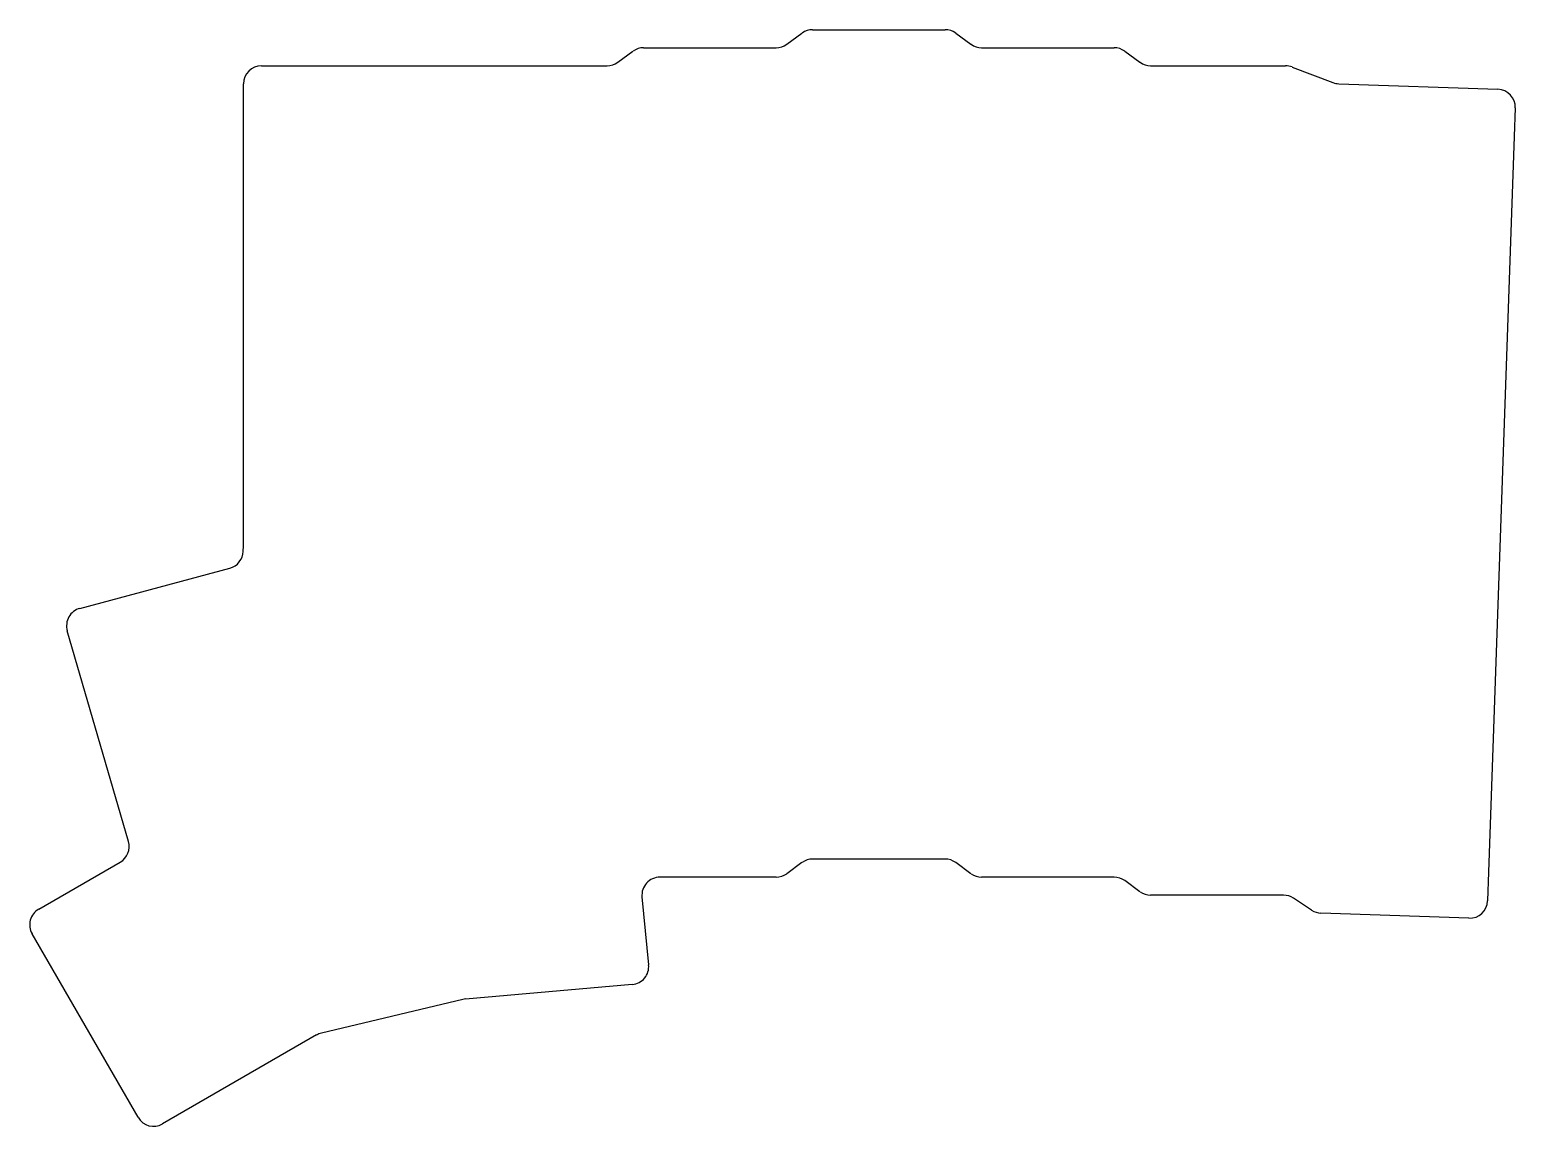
# Model space of a CAD drawing. Header units: millimetres. Extents: x 208 to 372, y -184 to -62.
import ezdxf

# ---------------------------------------------------------------- set-up
doc = ezdxf.new("R2010")
doc.units = ezdxf.units.MM

msp = doc.modelspace()

# ---------------------------------------------------------------- linework, layer by layer
for p, q in [((294.49, -62.25), (309.19, -62.25)), ((275.74, -64.25), (290.44, -64.25)), ((291.62, -63.87), (293.31, -62.64)), ((310.37, -62.64), (312.06, -63.87)), ((313.24, -64.25), (327.94, -64.25)), ((272.87, -65.87), (274.56, -64.64)), ((329.12, -64.64), (330.81, -65.87)), ((233.34, -66.25), (271.69, -66.25)), ((331.99, -66.25), (346.97, -66.25)), ((347.68, -66.39), (352.22, -68.12)), ((231.34, -119.5), (231.34, -68.25)), ((352.86, -68.25), (370.52, -68.86)), ((372.45, -70.93), (369.38, -158.88)), ((231.32, -120.12), (231.34, -119.5)), ((213.2, -126.44), (229.84, -121.98)), ((218.59, -152.3), (211.8, -128.93)), ((208.63, -159.8), (217.67, -154.59)), ((293.31, -154.64), (291.62, -155.87)), ((309.19, -154.25), (294.49, -154.25)), ((312.06, -155.87), (310.37, -154.64)), ((290.44, -156.25), (277.55, -156.25)), ((327.94, -156.25), (313.24, -156.25)), ((330.81, -157.87), (329.12, -156.64)), ((275.56, -158.45), (276.3, -165.98)), ((346.74, -158.25), (331.99, -158.25)), ((349.85, -159.91), (347.84, -158.58)), ((367.31, -160.81), (350.88, -160.23)), ((219.65, -182.89), (207.9, -162.53)), ((274.48, -168.17), (255.97, -169.77)), ((255.68, -169.81), (239.99, -173.55)), ((239.45, -173.76), (222.38, -183.62))]:
    msp.add_line(p, q)
for centre, start, end in [((294.49, -64.25), 90, 126.0274), ((309.19, -64.25), 53.9726, 90), ((275.74, -66.25), 90, 126.0274), ((290.44, -62.25), 270, 306.0274), ((313.24, -62.25), 233.9726, 270), ((327.94, -66.25), 53.9726, 90), ((271.69, -64.25), 270, 306.0274), ((331.99, -64.25), 233.9726, 270), ((233.34, -68.25), 90, 180), ((346.97, -68.25), 69.1, 90), ((352.93, -66.25), 249.1, 268), ((370.45, -70.86), 358, 88), ((229.32, -120.05), 285, 358.0774), ((213.72, -128.37), 105, 196.2024), ((216.67, -152.85), 300, 16.2024), ((294.49, -156.25), 90, 126.0274), ((309.19, -156.25), 53.9726, 90), ((277.55, -158.25), 90, 185.6267), ((290.44, -154.25), 270, 306.0274), ((313.24, -154.25), 233.9726, 270), ((327.94, -158.25), 53.9726, 90), ((331.99, -156.25), 233.9726, 270), ((209.63, -161.53), 120, 210), ((346.74, -160.25), 56.6407, 90), ((367.38, -158.81), 268, 358), ((350.95, -158.24), 236.6407, 268), ((274.31, -166.17), 274.94, 5.6267), ((256.14, -171.76), 94.94, 103.3903), ((240.45, -175.5), 103.3903, 120), ((221.38, -181.89), 210, 300)]:
    msp.add_arc(centre, 2, start, end)

doc.saveas('drawing.dxf')
